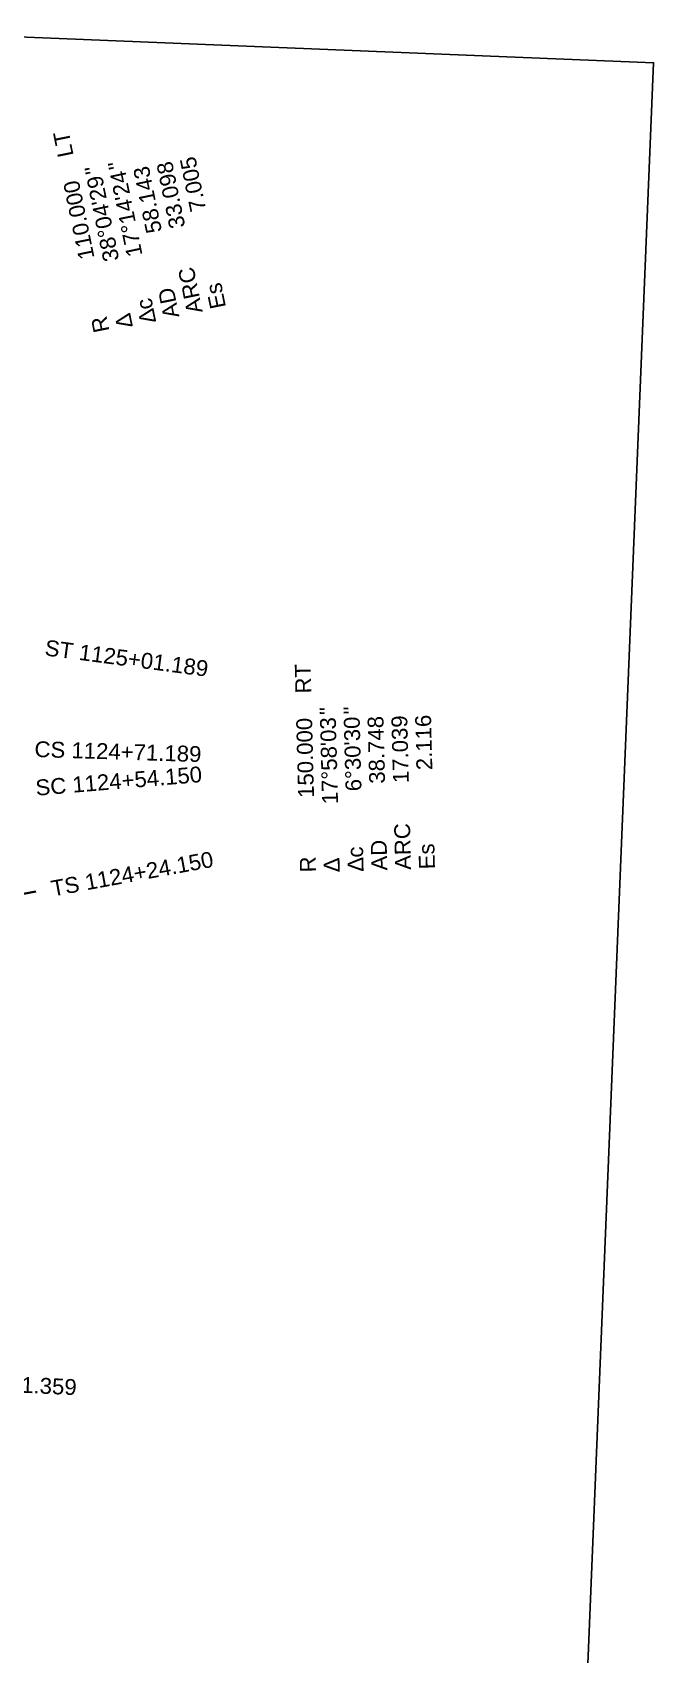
# Model space of a CAD drawing. Extents: x 320145 to 321236, y 534817 to 538266.
# Drawn here: x 321082.4 to 321219.4, y 536888.2 to 537246.2 of the extents above; entities that cross this region are included whole.
import ezdxf
from ezdxf.enums import TextEntityAlignment as Align

# ---------------------------------------------------------------- set-up
doc = ezdxf.new("R2010")
doc.units = 0
doc.layers.get('0').update_dxf_attribs({"linetype": 'CONTINUOUS'})
doc.layers.add('C-ALGN-L1000Q1-CURV @ 1', color=2, linetype='CONTINUOUS', lineweight=35)
doc.layers.add('C-ALGN-L1000Q1-TEXT', color=2, linetype='CONTINUOUS', lineweight=35)
doc.layers.add('G-ANNO-SHTS-NPLT', color=111, linetype='CONTINUOUS', plot=False)
doc.styles.add('Arial', font='arial.ttf')
doc.styles.add('CurveData', font='arial.ttf')

# ---------------------------------------------------------------- blocks, each defined once
blk = doc.blocks.new('curve_data_ss_right')
at = {"color": 0, "linetype": 'Continuous', "lineweight": -2, "transparency": 16777216, "style": 'CurveData'}
for s, p in [('R', (0, 0)), ('∆', (0, -1.5)), ('"', (9.9, -1.5)), ('∆c', (0, -3)), ('"', (9.9, -3)), ('AD', (0, -4.5)), ('ARC', (0, -6)), ('Es', (0, -7.5))]:
    blk.add_text(s, height=1, dxfattribs=at).set_placement(p)
for tag, p in [('RADIUS', (9.75, 0)), ('DELTAT', (9.75, -1.5)), ('DELTAC', (9.75, -3)), ('AD', (9.75, -4.5)), ('ARC', (9.75, -6)), ('ES', (9.75, -7.5))]:
    blk.add_attdef(tag, text='', height=1, dxfattribs=at).set_placement(p, align=Align.RIGHT)
blk.add_attdef('DIRECTION', (10.9, 0), '', height=1, dxfattribs=at)

msp = doc.modelspace()

# ---------------------------------------------------------------- linework, layer by layer
at = {"layer": 'C-ALGN-L1000Q1-TEXT'}
msp.add_line((321014.26, 537043.84), (321083.09, 537056.55), dxfattribs=at)
at = {"layer": 'G-ANNO-SHTS-NPLT', "flags": 128}
msp.add_lwpolyline([(321195.54, 536656.46), (320855.89, 536447.51), (320762.47, 536451.33), (320789.25, 537105.25), (321055.8, 537246.18), (321219.42, 537239.48)], close=True, dxfattribs=at)

# ---------------------------------------------------------------- block references
at = {"layer": 'C-ALGN-L1000Q1-CURV @ 1', "xscale": 3.5, "yscale": 3.5, "zscale": 3.5}
for p, rotation, values in [((321099.38, 537180.33), 101.5352575934911, {'RADIUS': '110.000', 'DIRECTION': ' LT', 'DELTAT': "38%%d04'29", 'DELTAC': "17%%d14'24", 'AD': '58.143', 'ARC': '33.098', 'ES': '7.005'}), ((321144.94, 537060.84), 91.48156471769325, {'RADIUS': '150.000', 'DIRECTION': ' RT', 'DELTAT': "17%%d58'03", 'DELTAC': "6%%d30'30", 'AD': '38.748', 'ARC': '17.039', 'ES': '2.116'})]:
    msp.add_blockref('curve_data_ss_right', p, dxfattribs=dict(at, rotation=rotation)).add_auto_attribs(values)

# ---------------------------------------------------------------- texts
at = {"layer": 'C-ALGN-L1000Q1-TEXT', "style": 'Arial'}
for s, rotation, p in [('ST 1125+01.189', 352.4979, (321085.16, 537110.45)), ('CS 1124+71.189', 358.2274, (321082.84, 537088.03)), ('SC 1124+54.150', 4.7357, (321083.06, 537079.46)), ('TS 1124+24.150', 10.4653, (321086.53, 537057.19)), ('PI 1123+31.359', 357.4177, (321057.51, 536948.73))]:
    msp.add_text(s, height=3.5, rotation=rotation, dxfattribs=at).set_placement(p, align=Align.MIDDLE_LEFT)

doc.saveas('drawing.dxf')
